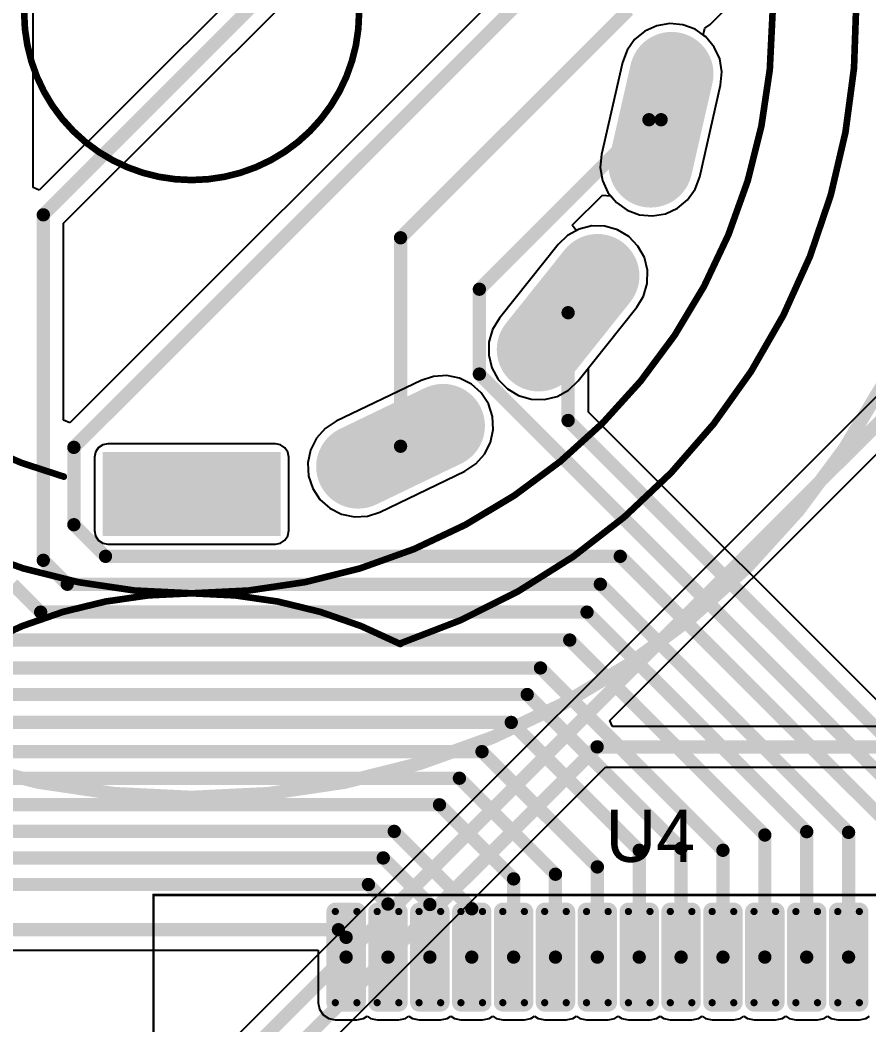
# Model space of a CAD drawing. Header units: millimetres. Extents: x 0.99 to 9.85, y 0.8 to 4.18.
# Drawn here: x 5.773 to 6.411, y 2.305 to 3.062 of the extents above; entities that cross this region are included whole.
import ezdxf

# ---------------------------------------------------------------- set-up
doc = ezdxf.new("R2010")
doc.units = ezdxf.units.MM
doc.header["$MEASUREMENT"] = 0
for name, color, linetype in [('BottomLayer', 5, 'Continuous'), ('BottomSolder', 6, 'Continuous'), ('Mechanical15', 56, 'Continuous'), ('MultiLayer', 9, 'Continuous'), ('PadHoleLayer', 156, 'Continuous'), ('TopLayer', 1, 'Continuous'), ('TopOverlay', 2, 'Continuous'), ('TopPaste', 8, 'Continuous'), ('TopSolder', 216, 'Continuous')]:
    doc.layers.add(name, color=color, linetype=linetype)

# ---------------------------------------------------------------- blocks, each defined once
blk = doc.blocks.new('QFP80P2390X1790X340_80N_91')
at = {"layer": 'Mechanical15', "const_width": 0.00197}
for points in [[(-0.3811, 0.49921), (0.3811, 0.49921)], [(-0.3811, -0.49921), (-0.3811, 0.49921)]]:
    blk.add_lwpolyline(points, dxfattribs=at)
at = {"layer": 'Mechanical15', "const_width": 0.000984}
blk.add_lwpolyline([(-0.38159, 0.49921, 1), (-0.38061, 0.49921, 1)], format="xyb", close=True, dxfattribs=at)
blk.add_lwpolyline([(-0.38159, 0.49921, 1), (-0.38061, 0.49921, 1)], format="xyb", close=True, dxfattribs=at)
at = {"layer": 'TopLayer', "const_width": 0.00271}
for points in [[(-0.24569, 0.48666, 1), (-0.24299, 0.48666, 1)], [(-0.22945, 0.48666, 1), (-0.22675, 0.48666, 1)], [(-0.2142, 0.48666, 1), (-0.21149, 0.48666, 1)], [(-0.19796, 0.48666, 1), (-0.19525, 0.48666, 1)], [(-0.1827, 0.48666, 1), (-0.17999, 0.48666, 1)], [(-0.16646, 0.48666, 1), (-0.16376, 0.48666, 1)], [(-0.15121, 0.48666, 1), (-0.1485, 0.48666, 1)], [(-0.13497, 0.48666, 1), (-0.13226, 0.48666, 1)], [(-0.11971, 0.48666, 1), (-0.117, 0.48666, 1)], [(-0.10347, 0.48666, 1), (-0.10076, 0.48666, 1)], [(-0.08821, 0.48666, 1), (-0.08551, 0.48666, 1)], [(-0.07197, 0.48666, 1), (-0.06927, 0.48666, 1)], [(-0.05672, 0.48666, 1), (-0.05401, 0.48666, 1)], [(-0.04048, 0.48666, 1), (-0.03777, 0.48666, 1)], [(-0.02522, 0.48666, 1), (-0.02251, 0.48666, 1)], [(-0.00898, 0.48666, 1), (-0.00627, 0.48666, 1)], [(0.00627, 0.48666, 1), (0.00898, 0.48666, 1)], [(0.02251, 0.48666, 1), (0.02522, 0.48666, 1)], [(0.03777, 0.48666, 1), (0.04048, 0.48666, 1)], [(0.05401, 0.48666, 1), (0.05672, 0.48666, 1)], [(0.06927, 0.48666, 1), (0.07197, 0.48666, 1)], [(0.08551, 0.48666, 1), (0.08821, 0.48666, 1)], [(0.10076, 0.48666, 1), (0.10347, 0.48666, 1)], [(0.117, 0.48666, 1), (0.11971, 0.48666, 1)], [(0.13226, 0.48666, 1), (0.13497, 0.48666, 1)], [(0.1485, 0.48666, 1), (0.15121, 0.48666, 1)], [(-0.24569, 0.41806, 1), (-0.24299, 0.41806, 1)], [(-0.22945, 0.41806, 1), (-0.22675, 0.41806, 1)], [(-0.2142, 0.41806, 1), (-0.21149, 0.41806, 1)], [(-0.19796, 0.41806, 1), (-0.19525, 0.41806, 1)], [(-0.1827, 0.41806, 1), (-0.17999, 0.41806, 1)], [(-0.16646, 0.41806, 1), (-0.16376, 0.41806, 1)], [(-0.15121, 0.41806, 1), (-0.1485, 0.41806, 1)], [(-0.13497, 0.41806, 1), (-0.13226, 0.41806, 1)], [(-0.11971, 0.41806, 1), (-0.117, 0.41806, 1)], [(-0.10347, 0.41806, 1), (-0.10076, 0.41806, 1)], [(-0.08821, 0.41806, 1), (-0.08551, 0.41806, 1)], [(-0.07197, 0.41806, 1), (-0.06927, 0.41806, 1)], [(-0.05672, 0.41806, 1), (-0.05401, 0.41806, 1)], [(-0.04048, 0.41806, 1), (-0.03777, 0.41806, 1)], [(-0.02522, 0.41806, 1), (-0.02251, 0.41806, 1)], [(-0.00898, 0.41806, 1), (-0.00627, 0.41806, 1)], [(0.00627, 0.41806, 1), (0.00898, 0.41806, 1)], [(0.02251, 0.41806, 1), (0.02522, 0.41806, 1)], [(0.03777, 0.41806, 1), (0.04048, 0.41806, 1)], [(0.05401, 0.41806, 1), (0.05672, 0.41806, 1)], [(0.06927, 0.41806, 1), (0.07197, 0.41806, 1)], [(0.08551, 0.41806, 1), (0.08821, 0.41806, 1)], [(0.10076, 0.41806, 1), (0.10347, 0.41806, 1)], [(0.117, 0.41806, 1), (0.11971, 0.41806, 1)], [(0.13226, 0.41806, 1), (0.13497, 0.41806, 1)], [(0.1485, 0.41806, 1), (0.15121, 0.41806, 1)]]:
    blk.add_lwpolyline(points, format="xyb", close=True, dxfattribs=at)
at = {"layer": 'TopLayer'}
for points in [[(-0.22539, 0.48666), (-0.24705, 0.48666), (-0.22539, 0.41806), (-0.24705, 0.41806)], [(-0.2281, 0.48937), (-0.24434, 0.48937), (-0.2281, 0.41535), (-0.24434, 0.41535)], [(-0.1939, 0.48666), (-0.21555, 0.48666), (-0.1939, 0.41806), (-0.21555, 0.41806)], [(-0.1966, 0.48937), (-0.21284, 0.48937), (-0.1966, 0.41535), (-0.21284, 0.41535)], [(-0.1624, 0.48666), (-0.18405, 0.48666), (-0.1624, 0.41806), (-0.18405, 0.41806)], [(-0.16511, 0.48937), (-0.18135, 0.48937), (-0.16511, 0.41535), (-0.18135, 0.41535)], [(-0.13091, 0.48666), (-0.15256, 0.48666), (-0.13091, 0.41806), (-0.15256, 0.41806)], [(-0.13361, 0.48937), (-0.14985, 0.48937), (-0.13361, 0.41535), (-0.14985, 0.41535)], [(-0.09941, 0.48666), (-0.12106, 0.48666), (-0.09941, 0.41806), (-0.12106, 0.41806)], [(-0.10212, 0.48937), (-0.11836, 0.48937), (-0.10212, 0.41535), (-0.11836, 0.41535)], [(-0.06791, 0.48666), (-0.08957, 0.48666), (-0.06791, 0.41806), (-0.08957, 0.41806)], [(-0.07062, 0.48937), (-0.08686, 0.48937), (-0.07062, 0.41535), (-0.08686, 0.41535)], [(-0.03642, 0.48666), (-0.05807, 0.48666), (-0.03642, 0.41806), (-0.05807, 0.41806)], [(-0.03912, 0.48937), (-0.05536, 0.48937), (-0.03912, 0.41535), (-0.05536, 0.41535)], [(-0.00492, 0.48666), (-0.02657, 0.48666), (-0.00492, 0.41806), (-0.02657, 0.41806)], [(-0.00763, 0.48937), (-0.02387, 0.48937), (-0.00763, 0.41535), (-0.02387, 0.41535)], [(0.02657, 0.48666), (0.00492, 0.48666), (0.02657, 0.41806), (0.00492, 0.41806)], [(0.02387, 0.48937), (0.00763, 0.48937), (0.02387, 0.41535), (0.00763, 0.41535)], [(0.05807, 0.48666), (0.03642, 0.48666), (0.05807, 0.41806), (0.03642, 0.41806)], [(0.05536, 0.48937), (0.03912, 0.48937), (0.05536, 0.41535), (0.03912, 0.41535)], [(0.08957, 0.48666), (0.06791, 0.48666), (0.08957, 0.41806), (0.06791, 0.41806)], [(0.08686, 0.48937), (0.07062, 0.48937), (0.08686, 0.41535), (0.07062, 0.41535)], [(0.12106, 0.48666), (0.09941, 0.48666), (0.12106, 0.41806), (0.09941, 0.41806)], [(0.11836, 0.48937), (0.10212, 0.48937), (0.11836, 0.41535), (0.10212, 0.41535)], [(0.15256, 0.48666), (0.13091, 0.48666), (0.15256, 0.41806), (0.13091, 0.41806)], [(0.14985, 0.48937), (0.13361, 0.48937), (0.14985, 0.41535), (0.13361, 0.41535)]]:
    blk.add_solid(points, dxfattribs=at)
at = {"layer": 'TopPaste', "const_width": 0.00271}
for points in [[(-0.24569, 0.48666, 1), (-0.24299, 0.48666, 1)], [(-0.22945, 0.48666, 1), (-0.22675, 0.48666, 1)], [(-0.2142, 0.48666, 1), (-0.21149, 0.48666, 1)], [(-0.19796, 0.48666, 1), (-0.19525, 0.48666, 1)], [(-0.1827, 0.48666, 1), (-0.17999, 0.48666, 1)], [(-0.16646, 0.48666, 1), (-0.16376, 0.48666, 1)], [(-0.15121, 0.48666, 1), (-0.1485, 0.48666, 1)], [(-0.13497, 0.48666, 1), (-0.13226, 0.48666, 1)], [(-0.11971, 0.48666, 1), (-0.117, 0.48666, 1)], [(-0.10347, 0.48666, 1), (-0.10076, 0.48666, 1)], [(-0.08821, 0.48666, 1), (-0.08551, 0.48666, 1)], [(-0.07197, 0.48666, 1), (-0.06927, 0.48666, 1)], [(-0.05672, 0.48666, 1), (-0.05401, 0.48666, 1)], [(-0.04048, 0.48666, 1), (-0.03777, 0.48666, 1)], [(-0.02522, 0.48666, 1), (-0.02251, 0.48666, 1)], [(-0.00898, 0.48666, 1), (-0.00627, 0.48666, 1)], [(0.00627, 0.48666, 1), (0.00898, 0.48666, 1)], [(0.02251, 0.48666, 1), (0.02522, 0.48666, 1)], [(0.03777, 0.48666, 1), (0.04048, 0.48666, 1)], [(0.05401, 0.48666, 1), (0.05672, 0.48666, 1)], [(0.06927, 0.48666, 1), (0.07197, 0.48666, 1)], [(0.08551, 0.48666, 1), (0.08821, 0.48666, 1)], [(0.10076, 0.48666, 1), (0.10347, 0.48666, 1)], [(0.117, 0.48666, 1), (0.11971, 0.48666, 1)], [(0.13226, 0.48666, 1), (0.13497, 0.48666, 1)], [(0.1485, 0.48666, 1), (0.15121, 0.48666, 1)], [(-0.24569, 0.41806, 1), (-0.24299, 0.41806, 1)], [(-0.22945, 0.41806, 1), (-0.22675, 0.41806, 1)], [(-0.2142, 0.41806, 1), (-0.21149, 0.41806, 1)], [(-0.19796, 0.41806, 1), (-0.19525, 0.41806, 1)], [(-0.1827, 0.41806, 1), (-0.17999, 0.41806, 1)], [(-0.16646, 0.41806, 1), (-0.16376, 0.41806, 1)], [(-0.15121, 0.41806, 1), (-0.1485, 0.41806, 1)], [(-0.13497, 0.41806, 1), (-0.13226, 0.41806, 1)], [(-0.11971, 0.41806, 1), (-0.117, 0.41806, 1)], [(-0.10347, 0.41806, 1), (-0.10076, 0.41806, 1)], [(-0.08821, 0.41806, 1), (-0.08551, 0.41806, 1)], [(-0.07197, 0.41806, 1), (-0.06927, 0.41806, 1)], [(-0.05672, 0.41806, 1), (-0.05401, 0.41806, 1)], [(-0.04048, 0.41806, 1), (-0.03777, 0.41806, 1)], [(-0.02522, 0.41806, 1), (-0.02251, 0.41806, 1)], [(-0.00898, 0.41806, 1), (-0.00627, 0.41806, 1)], [(0.00627, 0.41806, 1), (0.00898, 0.41806, 1)], [(0.02251, 0.41806, 1), (0.02522, 0.41806, 1)], [(0.03777, 0.41806, 1), (0.04048, 0.41806, 1)], [(0.05401, 0.41806, 1), (0.05672, 0.41806, 1)], [(0.06927, 0.41806, 1), (0.07197, 0.41806, 1)], [(0.08551, 0.41806, 1), (0.08821, 0.41806, 1)], [(0.10076, 0.41806, 1), (0.10347, 0.41806, 1)], [(0.117, 0.41806, 1), (0.11971, 0.41806, 1)], [(0.13226, 0.41806, 1), (0.13497, 0.41806, 1)], [(0.1485, 0.41806, 1), (0.15121, 0.41806, 1)]]:
    blk.add_lwpolyline(points, format="xyb", close=True, dxfattribs=at)
at = {"layer": 'TopPaste'}
for points in [[(-0.22539, 0.48666), (-0.24705, 0.48666), (-0.22539, 0.41806), (-0.24705, 0.41806)], [(-0.2281, 0.48937), (-0.24434, 0.48937), (-0.2281, 0.41535), (-0.24434, 0.41535)], [(-0.1939, 0.48666), (-0.21555, 0.48666), (-0.1939, 0.41806), (-0.21555, 0.41806)], [(-0.1966, 0.48937), (-0.21284, 0.48937), (-0.1966, 0.41535), (-0.21284, 0.41535)], [(-0.1624, 0.48666), (-0.18405, 0.48666), (-0.1624, 0.41806), (-0.18405, 0.41806)], [(-0.16511, 0.48937), (-0.18135, 0.48937), (-0.16511, 0.41535), (-0.18135, 0.41535)], [(-0.13091, 0.48666), (-0.15256, 0.48666), (-0.13091, 0.41806), (-0.15256, 0.41806)], [(-0.13361, 0.48937), (-0.14985, 0.48937), (-0.13361, 0.41535), (-0.14985, 0.41535)], [(-0.09941, 0.48666), (-0.12106, 0.48666), (-0.09941, 0.41806), (-0.12106, 0.41806)], [(-0.10212, 0.48937), (-0.11836, 0.48937), (-0.10212, 0.41535), (-0.11836, 0.41535)], [(-0.06791, 0.48666), (-0.08957, 0.48666), (-0.06791, 0.41806), (-0.08957, 0.41806)], [(-0.07062, 0.48937), (-0.08686, 0.48937), (-0.07062, 0.41535), (-0.08686, 0.41535)], [(-0.03642, 0.48666), (-0.05807, 0.48666), (-0.03642, 0.41806), (-0.05807, 0.41806)], [(-0.03912, 0.48937), (-0.05536, 0.48937), (-0.03912, 0.41535), (-0.05536, 0.41535)], [(-0.00492, 0.48666), (-0.02657, 0.48666), (-0.00492, 0.41806), (-0.02657, 0.41806)], [(-0.00763, 0.48937), (-0.02387, 0.48937), (-0.00763, 0.41535), (-0.02387, 0.41535)], [(0.02657, 0.48666), (0.00492, 0.48666), (0.02657, 0.41806), (0.00492, 0.41806)], [(0.02387, 0.48937), (0.00763, 0.48937), (0.02387, 0.41535), (0.00763, 0.41535)], [(0.05807, 0.48666), (0.03642, 0.48666), (0.05807, 0.41806), (0.03642, 0.41806)], [(0.05536, 0.48937), (0.03912, 0.48937), (0.05536, 0.41535), (0.03912, 0.41535)], [(0.08957, 0.48666), (0.06791, 0.48666), (0.08957, 0.41806), (0.06791, 0.41806)], [(0.08686, 0.48937), (0.07062, 0.48937), (0.08686, 0.41535), (0.07062, 0.41535)], [(0.12106, 0.48666), (0.09941, 0.48666), (0.12106, 0.41806), (0.09941, 0.41806)], [(0.11836, 0.48937), (0.10212, 0.48937), (0.11836, 0.41535), (0.10212, 0.41535)], [(0.15256, 0.48666), (0.13091, 0.48666), (0.15256, 0.41806), (0.13091, 0.41806)], [(0.14985, 0.48937), (0.13361, 0.48937), (0.14985, 0.41535), (0.13361, 0.41535)]]:
    blk.add_solid(points, dxfattribs=at)
at = {"layer": 'TopSolder', "const_width": 0.00671}
for points in [[(-0.24769, 0.48666, 1), (-0.24099, 0.48666, 1)], [(-0.23145, 0.48666, 1), (-0.22475, 0.48666, 1)], [(-0.2162, 0.48666, 1), (-0.20949, 0.48666, 1)], [(-0.19996, 0.48666, 1), (-0.19325, 0.48666, 1)], [(-0.1847, 0.48666, 1), (-0.17799, 0.48666, 1)], [(-0.16846, 0.48666, 1), (-0.16176, 0.48666, 1)], [(-0.15321, 0.48666, 1), (-0.1465, 0.48666, 1)], [(-0.13697, 0.48666, 1), (-0.13026, 0.48666, 1)], [(-0.12171, 0.48666, 1), (-0.115, 0.48666, 1)], [(-0.10547, 0.48666, 1), (-0.09876, 0.48666, 1)], [(-0.09021, 0.48666, 1), (-0.08351, 0.48666, 1)], [(-0.07397, 0.48666, 1), (-0.06727, 0.48666, 1)], [(-0.05872, 0.48666, 1), (-0.05201, 0.48666, 1)], [(-0.04248, 0.48666, 1), (-0.03577, 0.48666, 1)], [(-0.02722, 0.48666, 1), (-0.02051, 0.48666, 1)], [(-0.01098, 0.48666, 1), (-0.00427, 0.48666, 1)], [(0.00427, 0.48666, 1), (0.01098, 0.48666, 1)], [(0.02051, 0.48666, 1), (0.02722, 0.48666, 1)], [(0.03577, 0.48666, 1), (0.04248, 0.48666, 1)], [(0.05201, 0.48666, 1), (0.05872, 0.48666, 1)], [(0.06727, 0.48666, 1), (0.07397, 0.48666, 1)], [(0.08351, 0.48666, 1), (0.09021, 0.48666, 1)], [(0.09876, 0.48666, 1), (0.10547, 0.48666, 1)], [(0.115, 0.48666, 1), (0.12171, 0.48666, 1)], [(0.13026, 0.48666, 1), (0.13697, 0.48666, 1)], [(0.1465, 0.48666, 1), (0.15321, 0.48666, 1)], [(-0.24769, 0.41806, 1), (-0.24099, 0.41806, 1)], [(-0.23145, 0.41806, 1), (-0.22475, 0.41806, 1)], [(-0.2162, 0.41806, 1), (-0.20949, 0.41806, 1)], [(-0.19996, 0.41806, 1), (-0.19325, 0.41806, 1)], [(-0.1847, 0.41806, 1), (-0.17799, 0.41806, 1)], [(-0.16846, 0.41806, 1), (-0.16176, 0.41806, 1)], [(-0.15321, 0.41806, 1), (-0.1465, 0.41806, 1)], [(-0.13697, 0.41806, 1), (-0.13026, 0.41806, 1)], [(-0.12171, 0.41806, 1), (-0.115, 0.41806, 1)], [(-0.10547, 0.41806, 1), (-0.09876, 0.41806, 1)], [(-0.09021, 0.41806, 1), (-0.08351, 0.41806, 1)], [(-0.07397, 0.41806, 1), (-0.06727, 0.41806, 1)], [(-0.05872, 0.41806, 1), (-0.05201, 0.41806, 1)], [(-0.04248, 0.41806, 1), (-0.03577, 0.41806, 1)], [(-0.02722, 0.41806, 1), (-0.02051, 0.41806, 1)], [(-0.01098, 0.41806, 1), (-0.00427, 0.41806, 1)], [(0.00427, 0.41806, 1), (0.01098, 0.41806, 1)], [(0.02051, 0.41806, 1), (0.02722, 0.41806, 1)], [(0.03577, 0.41806, 1), (0.04248, 0.41806, 1)], [(0.05201, 0.41806, 1), (0.05872, 0.41806, 1)], [(0.06727, 0.41806, 1), (0.07397, 0.41806, 1)], [(0.08351, 0.41806, 1), (0.09021, 0.41806, 1)], [(0.09876, 0.41806, 1), (0.10547, 0.41806, 1)], [(0.115, 0.41806, 1), (0.12171, 0.41806, 1)], [(0.13026, 0.41806, 1), (0.13697, 0.41806, 1)], [(0.1465, 0.41806, 1), (0.15321, 0.41806, 1)]]:
    blk.add_lwpolyline(points, format="xyb", close=True, dxfattribs=at)
at = {"layer": 'TopSolder'}
for points in [[(-0.2281, 0.49337), (-0.24434, 0.49337), (-0.2281, 0.41135), (-0.24434, 0.41135)], [(-0.1966, 0.49337), (-0.21284, 0.49337), (-0.1966, 0.41135), (-0.21284, 0.41135)], [(-0.16511, 0.49337), (-0.18135, 0.49337), (-0.16511, 0.41135), (-0.18135, 0.41135)], [(-0.13361, 0.49337), (-0.14985, 0.49337), (-0.13361, 0.41135), (-0.14985, 0.41135)], [(-0.10212, 0.49337), (-0.11836, 0.49337), (-0.10212, 0.41135), (-0.11836, 0.41135)], [(-0.07062, 0.49337), (-0.08686, 0.49337), (-0.07062, 0.41135), (-0.08686, 0.41135)], [(-0.03912, 0.49337), (-0.05536, 0.49337), (-0.03912, 0.41135), (-0.05536, 0.41135)], [(-0.00763, 0.49337), (-0.02387, 0.49337), (-0.00763, 0.41135), (-0.02387, 0.41135)], [(0.02387, 0.49337), (0.00763, 0.49337), (0.02387, 0.41135), (0.00763, 0.41135)], [(0.05536, 0.49337), (0.03912, 0.49337), (0.05536, 0.41135), (0.03912, 0.41135)], [(0.08686, 0.49337), (0.07062, 0.49337), (0.08686, 0.41135), (0.07062, 0.41135)], [(0.11836, 0.49337), (0.10212, 0.49337), (0.11836, 0.41135), (0.10212, 0.41135)], [(0.14985, 0.49337), (0.13361, 0.49337), (0.14985, 0.41135), (0.13361, 0.41135)], [(-0.22139, 0.48666), (-0.25105, 0.48666), (-0.22139, 0.41806), (-0.25105, 0.41806)], [(-0.1899, 0.48666), (-0.21955, 0.48666), (-0.1899, 0.41806), (-0.21955, 0.41806)], [(-0.1584, 0.48666), (-0.18805, 0.48666), (-0.1584, 0.41806), (-0.18805, 0.41806)], [(-0.12691, 0.48666), (-0.15656, 0.48666), (-0.12691, 0.41806), (-0.15656, 0.41806)], [(-0.09541, 0.48666), (-0.12506, 0.48666), (-0.09541, 0.41806), (-0.12506, 0.41806)], [(-0.06391, 0.48666), (-0.09357, 0.48666), (-0.06391, 0.41806), (-0.09357, 0.41806)], [(-0.03242, 0.48666), (-0.06207, 0.48666), (-0.03242, 0.41806), (-0.06207, 0.41806)], [(-0.00092, 0.48666), (-0.03057, 0.48666), (-0.00092, 0.41806), (-0.03057, 0.41806)], [(0.03057, 0.48666), (0.00092, 0.48666), (0.03057, 0.41806), (0.00092, 0.41806)], [(0.06207, 0.48666), (0.03242, 0.48666), (0.06207, 0.41806), (0.03242, 0.41806)], [(0.09357, 0.48666), (0.06391, 0.48666), (0.09357, 0.41806), (0.06391, 0.41806)], [(0.12506, 0.48666), (0.09541, 0.48666), (0.12506, 0.41806), (0.09541, 0.41806)], [(0.15656, 0.48666), (0.12691, 0.48666), (0.15656, 0.41806), (0.12691, 0.41806)]]:
    blk.add_solid(points, dxfattribs=at)
blk = doc.blocks.new('QS30_1_99')
at = {"layer": 'BottomLayer', "const_width": 0.05512}
for points in [[(0.36101, -0.04605), (0.34524, -0.11514)], [(0.30528, -0.19813), (0.26109, -0.25353)], [(0.18908, -0.31096), (0.12523, -0.34171)]]:
    blk.add_lwpolyline(points, dxfattribs=at)
at = {"layer": 'BottomLayer', "const_width": 0.02756}
for points in [[(0.34723, -0.04605, 1), (0.37479, -0.04605, 1)], [(0.33146, -0.11514, 1), (0.35902, -0.11514, 1)], [(0.2915, -0.19813, 1), (0.31905, -0.19813, 1)], [(0.24731, -0.25353, 1), (0.27487, -0.25353, 1)], [(0.1753, -0.31096, 1), (0.20286, -0.31096, 1)], [(0.11145, -0.34171, 1), (0.13901, -0.34171, 1)]]:
    blk.add_lwpolyline(points, format="xyb", close=True, dxfattribs=at)
at = {"layer": 'BottomLayer'}
blk.add_solid([(-0.06299, -0.38976), (0.06299, -0.38976), (-0.06299, -0.33465), (0.06299, -0.33465)], dxfattribs=at)
at = {"layer": 'BottomSolder', "const_width": 0.06312}
for points in [[(0.36101, -0.04605), (0.34524, -0.11514)], [(0.30528, -0.19813), (0.26109, -0.25353)], [(0.18908, -0.31096), (0.12523, -0.34171)]]:
    blk.add_lwpolyline(points, dxfattribs=at)
at = {"layer": 'BottomSolder', "const_width": 0.03156}
for points in [[(0.34523, -0.04605, 1), (0.37679, -0.04605, 1)], [(0.32946, -0.11514, 1), (0.36102, -0.11514, 1)], [(0.2895, -0.19813, 1), (0.32105, -0.19813, 1)], [(0.24531, -0.25353, 1), (0.27687, -0.25353, 1)], [(0.1733, -0.31096, 1), (0.20486, -0.31096, 1)], [(0.10945, -0.34171, 1), (0.14101, -0.34171, 1)]]:
    blk.add_lwpolyline(points, format="xyb", close=True, dxfattribs=at)
at = {"layer": 'BottomSolder'}
blk.add_solid([(-0.06699, -0.39376), (0.06699, -0.39376), (-0.06699, -0.33065), (0.06699, -0.33065)], dxfattribs=at)
at = {"layer": 'MultiLayer', "const_width": 0.05512}
for points in [[(0.36101, -0.04605), (0.34524, -0.11514)], [(0.30528, -0.19813), (0.26109, -0.25353)], [(0.18908, -0.31096), (0.12523, -0.34171)]]:
    blk.add_lwpolyline(points, dxfattribs=at)
at = {"layer": 'MultiLayer', "const_width": 0.02756}
for points in [[(0.34723, -0.04605, 1), (0.37479, -0.04605, 1)], [(0.33146, -0.11514, 1), (0.35902, -0.11514, 1)], [(0.2915, -0.19813, 1), (0.31905, -0.19813, 1)], [(0.24731, -0.25353, 1), (0.27487, -0.25353, 1)], [(0.1753, -0.31096, 1), (0.20286, -0.31096, 1)], [(0.11145, -0.34171, 1), (0.13901, -0.34171, 1)]]:
    blk.add_lwpolyline(points, format="xyb", close=True, dxfattribs=at)
at = {"layer": 'MultiLayer'}
blk.add_solid([(-0.06299, -0.38976), (0.06299, -0.38976), (-0.06299, -0.33465), (0.06299, -0.33465)], dxfattribs=at)
at = {"layer": 'PadHoleLayer', "const_width": 0.00787}
for points in [[(0.33329, -0.11443), (0.34993, -0.04151, -1), (0.37296, -0.04676), (0.35632, -0.11969, -1)], [(0.25063, -0.24771), (0.29727, -0.18922, -1), (0.31574, -0.20395), (0.2691, -0.26244, -1)], [(0.11833, -0.33192), (0.18573, -0.29947, -1), (0.19598, -0.32075), (0.12858, -0.3532, -1)], [(-0.0374, -0.35039), (0.0374, -0.35039, -1), (0.0374, -0.37402), (-0.0374, -0.37402, -1)]]:
    blk.add_lwpolyline(points, format="xyb", close=True, dxfattribs=at)
at = {"layer": 'TopLayer', "const_width": 0.05512}
for points in [[(0.36101, -0.04605), (0.34524, -0.11514)], [(0.30528, -0.19813), (0.26109, -0.25353)], [(0.18908, -0.31096), (0.12523, -0.34171)]]:
    blk.add_lwpolyline(points, dxfattribs=at)
at = {"layer": 'TopLayer', "const_width": 0.02756}
for points in [[(0.34723, -0.04605, 1), (0.37479, -0.04605, 1)], [(0.33146, -0.11514, 1), (0.35902, -0.11514, 1)], [(0.2915, -0.19813, 1), (0.31905, -0.19813, 1)], [(0.24731, -0.25353, 1), (0.27487, -0.25353, 1)], [(0.1753, -0.31096, 1), (0.20286, -0.31096, 1)], [(0.11145, -0.34171, 1), (0.13901, -0.34171, 1)]]:
    blk.add_lwpolyline(points, format="xyb", close=True, dxfattribs=at)
at = {"layer": 'TopLayer'}
blk.add_solid([(-0.06299, -0.38976), (0.06299, -0.38976), (-0.06299, -0.33465), (0.06299, -0.33465)], dxfattribs=at)
at = {"layer": 'TopOverlay'}
for points, const_width in [([(0.59055, 0, 1), (-0.59055, 0, 1)], 0.01), ([(0.43701, 0, 1), (-0.43701, 0, 1)], 0.005), ([(0.12598, 0, 1), (-0.12598, 0, 1)], 0.005), ([(-0.09738, -0.34921, 1), (-0.09488, -0.34921, 1)], 0.0025), ([(0.15569, -0.47473, 1), (0.15819, -0.47473, 1)], 0.0025), ([(0.15576, -0.47519, 1), (0.15826, -0.47519, 1)], 0.0025)]:
    blk.add_lwpolyline(points, format="xyb", close=True, dxfattribs=dict(at, const_width=const_width))
at = {"layer": 'TopOverlay', "const_width": 0.005}
for points in [[(-0.15692, -0.47474, -6.211314), (0.15694, -0.47473)], [(-0.09613, -0.34921, -0.092015), (-0.21504, -0.29146)], [(-0.15701, -0.47519, -0.243188), (0.15701, -0.47519)]]:
    blk.add_lwpolyline(points, format="xyb", dxfattribs=at)
at = {"layer": 'TopSolder', "const_width": 0.06312}
for points in [[(0.36101, -0.04605), (0.34524, -0.11514)], [(0.30528, -0.19813), (0.26109, -0.25353)], [(0.18908, -0.31096), (0.12523, -0.34171)]]:
    blk.add_lwpolyline(points, dxfattribs=at)
at = {"layer": 'TopSolder', "const_width": 0.03156}
for points in [[(0.34523, -0.04605, 1), (0.37679, -0.04605, 1)], [(0.32946, -0.11514, 1), (0.36102, -0.11514, 1)], [(0.2895, -0.19813, 1), (0.32105, -0.19813, 1)], [(0.24531, -0.25353, 1), (0.27687, -0.25353, 1)], [(0.1733, -0.31096, 1), (0.20486, -0.31096, 1)], [(0.10945, -0.34171, 1), (0.14101, -0.34171, 1)]]:
    blk.add_lwpolyline(points, format="xyb", close=True, dxfattribs=at)
at = {"layer": 'TopSolder'}
blk.add_solid([(-0.06699, -0.39376), (0.06699, -0.39376), (-0.06699, -0.33065), (0.06699, -0.33065)], dxfattribs=at)

msp = doc.modelspace()

# ---------------------------------------------------------------- linework, layer by layer
at = {"layer": 'BottomLayer'}
for p, q in [((6.25142, 3.05732), (6.24243, 3.0532)), ((6.26117, 3.05898), (6.25142, 3.05732)), ((6.27101, 3.05805), (6.26117, 3.05898)), ((6.28028, 3.05461), (6.27101, 3.05805)), ((6.24243, 3.0532), (6.23481, 3.04689)), ((6.28835, 3.04889), (6.28028, 3.05461)), ((6.29466, 3.04128), (6.28835, 3.04889)), ((6.23481, 3.04689), (6.22909, 3.03882)), ((6.29878, 3.03229), (6.29466, 3.04128)), ((6.22909, 3.03882), (6.22565, 3.02955)), ((6.22565, 3.02955), (6.20988, 2.96046)), ((6.30044, 3.02254), (6.29878, 3.03229)), ((6.29952, 3.01269), (6.30044, 3.02254)), ((6.28375, 2.9436), (6.29952, 3.01269)), ((6.60766, 2.96929), (5.74267, 2.10429)), ((6.20988, 2.96046), (6.20896, 2.95061)), ((6.20896, 2.95061), (6.21061, 2.94086)), ((6.28031, 2.93433), (6.28375, 2.9436)), ((6.21061, 2.94086), (6.21474, 2.93188)), ((6.27458, 2.92626), (6.28031, 2.93433)), ((6.21474, 2.93188), (6.22105, 2.92426)), ((6.22105, 2.92426), (6.22911, 2.91854)), ((6.25798, 2.91583), (6.26697, 2.91995)), ((6.26697, 2.91995), (6.27458, 2.92626)), ((6.22911, 2.91854), (6.23838, 2.9151)), ((6.23838, 2.9151), (6.24823, 2.91417)), ((6.24823, 2.91417), (6.25798, 2.91583)), ((6.19301, 2.90431), (6.18435, 2.89953)), ((6.20261, 2.90669), (6.19301, 2.90431)), ((6.2125, 2.90651), (6.20261, 2.90669)), ((6.222, 2.90377), (6.2125, 2.90651)), ((6.18435, 2.89953), (6.17723, 2.89266)), ((6.23047, 2.89866), (6.222, 2.90377)), ((6.23733, 2.89154), (6.23047, 2.89866)), ((6.17723, 2.89266), (6.13305, 2.83726)), ((6.24211, 2.88289), (6.23733, 2.89154)), ((6.24449, 2.87329), (6.24211, 2.88289)), ((6.24431, 2.8634), (6.24449, 2.87329)), ((6.24157, 2.8539), (6.24431, 2.8634)), ((6.21614, 2.53451), (6.53738, 2.85575)), ((6.23647, 2.84543), (6.24157, 2.8539)), ((6.19228, 2.79002), (6.23647, 2.84543)), ((6.13305, 2.83726), (6.12794, 2.82879)), ((6.12794, 2.82879), (6.12521, 2.81929)), ((6.12521, 2.81929), (6.12502, 2.8094)), ((6.12502, 2.8094), (6.1274, 2.7998)), ((6.1274, 2.7998), (6.13219, 2.79114)), ((6.08361, 2.79343), (6.07422, 2.79034)), ((6.09349, 2.79399), (6.08361, 2.79343)), ((6.10317, 2.79197), (6.09349, 2.79399)), ((6.11199, 2.78751), (6.10317, 2.79197)), ((6.13219, 2.79114), (6.13905, 2.78402)), ((6.07422, 2.79034), (6.01037, 2.7596)), ((6.11937, 2.78092), (6.11199, 2.78751)), ((6.13905, 2.78402), (6.14752, 2.77892)), ((6.17651, 2.77838), (6.18516, 2.78316)), ((6.18516, 2.78316), (6.19228, 2.79002)), ((6.12479, 2.77265), (6.11937, 2.78092)), ((6.14752, 2.77892), (6.15702, 2.77618)), ((6.15702, 2.77618), (6.16691, 2.77599)), ((6.16691, 2.77599), (6.17651, 2.77838)), ((6.12788, 2.76325), (6.12479, 2.77265)), ((6.12843, 2.75338), (6.12788, 2.76325)), ((6.00209, 2.75418), (5.99551, 2.7468)), ((6.01037, 2.7596), (6.00209, 2.75418)), ((6.12641, 2.7437), (6.12843, 2.75338)), ((5.99551, 2.7468), (5.99105, 2.73798)), ((5.83137, 2.73974), (5.82916, 2.73643)), ((5.83468, 2.74195), (5.83137, 2.73974)), ((5.83858, 2.74272), (5.83468, 2.74195)), ((5.96457, 2.74272), (5.83858, 2.74272)), ((5.96847, 2.74195), (5.96457, 2.74272)), ((5.97178, 2.73974), (5.96847, 2.74195)), ((5.97399, 2.73643), (5.97178, 2.73974)), ((5.99105, 2.73798), (5.98903, 2.7283)), ((6.12195, 2.73487), (6.12641, 2.7437)), ((5.82916, 2.73643), (5.82839, 2.73253)), ((5.82839, 2.73253), (5.82839, 2.67741)), ((5.97476, 2.73253), (5.97399, 2.73643)), ((5.97476, 2.67741), (5.97476, 2.73253)), ((6.11536, 2.7275), (6.12195, 2.73487)), ((5.98903, 2.7283), (5.98958, 2.71842)), ((6.10709, 2.72208), (6.11536, 2.7275)), ((5.98958, 2.71842), (5.99267, 2.70903)), ((6.04324, 2.69133), (6.10709, 2.72208)), ((5.99267, 2.70903), (5.99809, 2.70075)), ((5.99809, 2.70075), (6.00546, 2.69416)), ((6.00546, 2.69416), (6.01429, 2.68971)), ((6.01429, 2.68971), (6.02397, 2.68769)), ((6.02397, 2.68769), (6.03385, 2.68824)), ((6.03385, 2.68824), (6.04324, 2.69133)), ((5.82839, 2.67741), (5.82916, 2.67351)), ((5.97399, 2.67351), (5.97476, 2.67741)), ((5.82916, 2.67351), (5.83137, 2.6702)), ((5.83137, 2.6702), (5.83468, 2.66799)), ((5.96847, 2.66799), (5.97178, 2.6702)), ((5.97178, 2.6702), (5.97399, 2.67351)), ((5.83468, 2.66799), (5.83858, 2.66721)), ((5.83858, 2.66721), (5.96457, 2.66721)), ((5.96457, 2.66721), (5.96847, 2.66799)), ((6.21805, 2.52989), (6.21614, 2.53451)), ((6.51369, 2.52989), (6.21805, 2.52989)), ((5.74097, 2.02734), (6.21293, 2.4993)), ((6.21293, 2.4993), (6.51369, 2.4993))]:
    msp.add_line(p, q, dxfattribs=at)
at = {"layer": 'BottomLayer', "const_width": 0.01}
for points in [[(5.749, 2.089), (6.6766, 3.0166)], [(5.73016, 2.03816), (6.2066, 2.5146)], [(6.2066, 2.5146), (6.5344, 2.5146)]]:
    msp.add_lwpolyline(points, dxfattribs=at)
at = {"layer": 'BottomLayer', "const_width": 0.005}
msp.add_lwpolyline([(6.2041, 2.5146, 1), (6.2091, 2.5146, 1)], format="xyb", close=True, dxfattribs=at)
msp.add_lwpolyline([(6.2041, 2.5146, 1), (6.2091, 2.5146, 1)], format="xyb", close=True, dxfattribs=at)
at = {"layer": 'TopLayer'}
for p, q in [((6.14077, 3.2874), (5.78691, 2.93354)), ((5.80529, 2.90867), (6.15731, 3.26068)), ((6.20996, 3.15859), (5.80991, 2.75854)), ((5.78229, 2.93546), (5.78229, 3.09544)), ((6.29166, 3.05833), (6.31649, 3.08316)), ((6.28643, 3.05025), (6.28755, 3.05559)), ((6.28755, 3.05559), (6.29166, 3.05833)), ((6.28835, 3.04889), (6.28643, 3.05025)), ((6.29466, 3.04128), (6.28835, 3.04889)), ((6.29878, 3.03229), (6.29466, 3.04128)), ((6.30044, 3.02254), (6.29878, 3.03229)), ((6.29952, 3.01269), (6.30044, 3.02254)), ((6.28375, 2.9436), (6.29952, 3.01269)), ((6.28031, 2.93433), (6.28375, 2.9436)), ((5.78691, 2.93354), (5.78229, 2.93546)), ((6.27458, 2.92626), (6.28031, 2.93433)), ((6.18778, 2.90713), (6.21052, 2.92987)), ((6.21052, 2.92987), (6.21694, 2.92922)), ((6.21694, 2.92922), (6.22105, 2.92426)), ((6.22105, 2.92426), (6.22911, 2.91854)), ((6.25798, 2.91583), (6.26697, 2.91995)), ((6.26697, 2.91995), (6.27458, 2.92626)), ((6.22911, 2.91854), (6.23838, 2.9151)), ((6.23838, 2.9151), (6.24823, 2.91417)), ((6.24823, 2.91417), (6.25798, 2.91583)), ((5.80529, 2.76046), (5.80529, 2.90867)), ((6.19081, 2.9031), (6.18778, 2.90713)), ((6.19301, 2.90431), (6.19081, 2.9031)), ((6.20261, 2.90669), (6.19301, 2.90431)), ((6.2125, 2.90651), (6.20261, 2.90669)), ((6.222, 2.90377), (6.2125, 2.90651)), ((6.23047, 2.89866), (6.222, 2.90377)), ((6.23733, 2.89154), (6.23047, 2.89866)), ((6.24211, 2.88289), (6.23733, 2.89154)), ((6.24449, 2.87329), (6.24211, 2.88289)), ((6.24431, 2.8634), (6.24449, 2.87329)), ((6.24157, 2.8539), (6.24431, 2.8634)), ((6.23647, 2.84543), (6.24157, 2.8539)), ((6.20005, 2.79976), (6.23647, 2.84543)), ((6.20005, 2.76658), (6.20005, 2.79976)), ((5.80991, 2.75854), (5.80529, 2.76046)), ((6.50103, 2.46559), (6.20005, 2.76658)), ((5.65346, 2.36171), (5.9967, 2.36171)), ((5.9967, 2.36171), (5.9967, 2.32206)), ((5.9967, 2.32206), (5.99769, 2.3171)), ((5.99769, 2.3171), (6.0005, 2.3129)), ((6.0005, 2.3129), (6.0047, 2.31009)), ((6.0047, 2.31009), (6.00966, 2.30911)), ((6.00966, 2.30911), (6.0259, 2.30911)), ((6.0259, 2.30911), (6.03086, 2.31009)), ((6.03086, 2.31009), (6.03353, 2.31188)), ((6.03353, 2.31188), (6.0362, 2.31009)), ((6.0362, 2.31009), (6.04116, 2.30911)), ((6.04116, 2.30911), (6.0574, 2.30911)), ((6.0574, 2.30911), (6.06235, 2.31009)), ((6.06235, 2.31009), (6.06502, 2.31188)), ((6.06502, 2.31188), (6.06769, 2.31009)), ((6.06769, 2.31009), (6.07265, 2.30911)), ((6.07265, 2.30911), (6.08889, 2.30911)), ((6.08889, 2.30911), (6.09385, 2.31009)), ((6.09385, 2.31009), (6.09652, 2.31188)), ((6.09652, 2.31188), (6.09919, 2.31009)), ((6.09919, 2.31009), (6.10415, 2.30911)), ((6.10415, 2.30911), (6.12039, 2.30911)), ((6.12039, 2.30911), (6.12535, 2.31009)), ((6.12535, 2.31009), (6.12802, 2.31188)), ((6.12802, 2.31188), (6.13069, 2.31009)), ((6.13069, 2.31009), (6.13564, 2.30911)), ((6.13564, 2.30911), (6.15188, 2.30911)), ((6.15188, 2.30911), (6.15684, 2.31009)), ((6.15684, 2.31009), (6.15951, 2.31188)), ((6.15951, 2.31188), (6.16218, 2.31009)), ((6.16218, 2.31009), (6.16714, 2.30911)), ((6.16714, 2.30911), (6.18338, 2.30911)), ((6.18338, 2.30911), (6.18834, 2.31009)), ((6.18834, 2.31009), (6.19101, 2.31188)), ((6.19101, 2.31188), (6.19368, 2.31009)), ((6.19368, 2.31009), (6.19864, 2.30911)), ((6.19864, 2.30911), (6.21488, 2.30911)), ((6.21488, 2.30911), (6.21983, 2.31009)), ((6.21983, 2.31009), (6.2225, 2.31188)), ((6.2225, 2.31188), (6.22517, 2.31009)), ((6.22517, 2.31009), (6.23013, 2.30911)), ((6.23013, 2.30911), (6.24637, 2.30911)), ((6.24637, 2.30911), (6.25133, 2.31009)), ((6.25133, 2.31009), (6.254, 2.31188)), ((6.254, 2.31188), (6.25667, 2.31009)), ((6.25667, 2.31009), (6.26163, 2.30911)), ((6.26163, 2.30911), (6.27787, 2.30911)), ((6.27787, 2.30911), (6.28283, 2.31009)), ((6.28283, 2.31009), (6.2855, 2.31188)), ((6.2855, 2.31188), (6.28817, 2.31009)), ((6.28817, 2.31009), (6.29312, 2.30911)), ((6.29312, 2.30911), (6.30936, 2.30911)), ((6.30936, 2.30911), (6.31432, 2.31009)), ((6.31432, 2.31009), (6.31699, 2.31188)), ((6.31699, 2.31188), (6.31966, 2.31009)), ((6.31966, 2.31009), (6.32462, 2.30911)), ((6.32462, 2.30911), (6.34086, 2.30911)), ((6.34086, 2.30911), (6.34582, 2.31009)), ((6.34582, 2.31009), (6.34849, 2.31188)), ((6.34849, 2.31188), (6.35116, 2.31009)), ((6.35116, 2.31009), (6.35612, 2.30911)), ((6.35612, 2.30911), (6.37236, 2.30911)), ((6.37236, 2.30911), (6.37731, 2.31009)), ((6.37731, 2.31009), (6.37998, 2.31188)), ((6.37998, 2.31188), (6.38265, 2.31009)), ((6.38265, 2.31009), (6.38761, 2.30911)), ((6.38761, 2.30911), (6.40385, 2.30911)), ((6.40385, 2.30911), (6.40881, 2.31009)), ((6.40881, 2.31009), (6.41148, 2.31188))]:
    msp.add_line(p, q, dxfattribs=at)
at = {"layer": 'TopLayer', "const_width": 0.01}
for points in [[(5.79, 2.915), (6.168, 3.293)], [(5.813, 2.74), (6.22077, 3.14777)], [(6.05873, 2.89773), (6.23015, 3.06915)], [(6.11802, 2.85901), (6.24559, 2.98658)], [(6.24559, 2.98658), (6.2547, 2.98658)], [(5.79, 2.655), (5.79, 2.915)], [(6.05873, 2.74084), (6.05873, 2.89773)], [(6.11802, 2.79515), (6.11802, 2.85901)], [(6.18476, 2.76024), (6.18476, 2.84134)], [(6.11802, 2.79515), (6.45872, 2.45445)], [(6.18476, 2.76024), (6.49022, 2.45478)], [(5.813, 2.68178), (5.813, 2.74)], [(5.813, 2.68178), (5.83678, 2.658)], [(5.83678, 2.658), (6.224, 2.658)], [(6.224, 2.658), (6.42723, 2.45477)], [(5.79, 2.655), (5.808, 2.637)], [(5.767, 2.637), (5.788, 2.616)], [(5.808, 2.637), (6.209, 2.637)], [(6.209, 2.637), (6.39573, 2.45027)], [(5.788, 2.616), (6.199, 2.616)], [(6.199, 2.616), (6.36424, 2.45076)], [(5.765, 2.595), (6.186, 2.595)], [(6.186, 2.595), (6.33274, 2.44826)], [(5.748, 2.574), (6.164, 2.574)], [(6.164, 2.574), (6.30124, 2.43676)], [(5.724, 2.554), (6.154, 2.554)], [(6.154, 2.554), (6.26975, 2.43825)], [(5.709, 2.533), (6.142, 2.533)], [(6.142, 2.533), (6.23825, 2.43675)], [(5.698, 2.511), (6.12, 2.511)], [(6.12, 2.511), (6.20676, 2.42424)], [(5.68528, 2.491), (6.103, 2.491)], [(6.103, 2.491), (6.17526, 2.41874)], [(5.677, 2.471), (6.088, 2.471)], [(6.088, 2.471), (6.14376, 2.41524)], [(5.664, 2.451), (6.054, 2.451)], [(6.054, 2.451), (6.11227, 2.39273)], [(6.33274, 2.35636), (6.33274, 2.44826)], [(6.36424, 2.35636), (6.36424, 2.45076)], [(6.39573, 2.35636), (6.39573, 2.45027)], [(6.26975, 2.35636), (6.26975, 2.43825)], [(5.648, 2.431), (6.04572, 2.431)], [(6.04572, 2.431), (6.08077, 2.39594)], [(6.23825, 2.35636), (6.23825, 2.43675)], [(6.30124, 2.35636), (6.30124, 2.43676)], [(6.20676, 2.35636), (6.20676, 2.42424)], [(6.14376, 2.35636), (6.14376, 2.41524)], [(6.17526, 2.35636), (6.17526, 2.41874)], [(5.63628, 2.411), (6.03455, 2.411)], [(6.03455, 2.411), (6.04928, 2.39628)], [(6.04928, 2.35636), (6.04928, 2.39628)], [(6.08077, 2.35636), (6.08077, 2.39594)], [(6.11227, 2.35636), (6.11227, 2.39273)], [(5.642, 2.377), (6.012, 2.377)], [(6.012, 2.377), (6.01778, 2.37122)], [(6.01778, 2.35636), (6.01778, 2.37122)]]:
    msp.add_lwpolyline(points, dxfattribs=at)
at = {"layer": 'TopLayer', "const_width": 0.005}
for points in [[(6.24309, 2.98658, 1), (6.24809, 2.98658, 1)], [(6.24309, 2.98658, 1), (6.24809, 2.98658, 1)], [(6.2522, 2.98658, 1), (6.2572, 2.98658, 1)], [(5.7875, 2.915, 1), (5.7925, 2.915, 1)], [(5.7875, 2.915, 1), (5.7925, 2.915, 1)], [(6.05623, 2.89773, 1), (6.06123, 2.89773, 1)], [(6.05623, 2.89773, 1), (6.06123, 2.89773, 1)], [(6.11552, 2.85901, 1), (6.12052, 2.85901, 1)], [(6.11552, 2.85901, 1), (6.12052, 2.85901, 1)], [(6.18226, 2.84134, 1), (6.18726, 2.84134, 1)], [(6.11552, 2.79515, 1), (6.12052, 2.79515, 1)], [(6.11552, 2.79515, 1), (6.12052, 2.79515, 1)], [(6.18226, 2.76024, 1), (6.18726, 2.76024, 1)], [(6.18226, 2.76024, 1), (6.18726, 2.76024, 1)], [(6.05623, 2.74084, 1), (6.06123, 2.74084, 1)], [(5.8105, 2.74, 1), (5.8155, 2.74, 1)], [(5.8105, 2.74, 1), (5.8155, 2.74, 1)], [(5.8105, 2.68178, 1), (5.8155, 2.68178, 1)], [(5.8105, 2.68178, 1), (5.8155, 2.68178, 1)], [(5.83428, 2.658, 1), (5.83928, 2.658, 1)], [(5.83428, 2.658, 1), (5.83928, 2.658, 1)], [(6.2215, 2.658, 1), (6.2265, 2.658, 1)], [(6.2215, 2.658, 1), (6.2265, 2.658, 1)], [(5.7875, 2.655, 1), (5.7925, 2.655, 1)], [(5.7875, 2.655, 1), (5.7925, 2.655, 1)], [(5.8055, 2.637, 1), (5.8105, 2.637, 1)], [(5.8055, 2.637, 1), (5.8105, 2.637, 1)], [(6.2065, 2.637, 1), (6.2115, 2.637, 1)], [(6.2065, 2.637, 1), (6.2115, 2.637, 1)], [(5.7855, 2.616, 1), (5.7905, 2.616, 1)], [(5.7855, 2.616, 1), (5.7905, 2.616, 1)], [(6.1965, 2.616, 1), (6.2015, 2.616, 1)], [(6.1965, 2.616, 1), (6.2015, 2.616, 1)], [(6.1835, 2.595, 1), (6.1885, 2.595, 1)], [(6.1835, 2.595, 1), (6.1885, 2.595, 1)], [(6.1615, 2.574, 1), (6.1665, 2.574, 1)], [(6.1615, 2.574, 1), (6.1665, 2.574, 1)], [(6.1515, 2.554, 1), (6.1565, 2.554, 1)], [(6.1515, 2.554, 1), (6.1565, 2.554, 1)], [(6.1395, 2.533, 1), (6.1445, 2.533, 1)], [(6.1395, 2.533, 1), (6.1445, 2.533, 1)], [(6.1175, 2.511, 1), (6.1225, 2.511, 1)], [(6.1175, 2.511, 1), (6.1225, 2.511, 1)], [(6.1005, 2.491, 1), (6.1055, 2.491, 1)], [(6.1005, 2.491, 1), (6.1055, 2.491, 1)], [(6.0855, 2.471, 1), (6.0905, 2.471, 1)], [(6.0855, 2.471, 1), (6.0905, 2.471, 1)], [(6.0515, 2.451, 1), (6.0565, 2.451, 1)], [(6.0515, 2.451, 1), (6.0565, 2.451, 1)], [(6.33024, 2.44826, 1), (6.33524, 2.44826, 1)], [(6.33024, 2.44826, 1), (6.33524, 2.44826, 1)], [(6.36174, 2.45076, 1), (6.36674, 2.45076, 1)], [(6.36174, 2.45076, 1), (6.36674, 2.45076, 1)], [(6.39323, 2.45027, 1), (6.39823, 2.45027, 1)], [(6.39323, 2.45027, 1), (6.39823, 2.45027, 1)], [(6.26725, 2.43825, 1), (6.27225, 2.43825, 1)], [(6.26725, 2.43825, 1), (6.27225, 2.43825, 1)], [(6.04322, 2.431, 1), (6.04822, 2.431, 1)], [(6.04322, 2.431, 1), (6.04822, 2.431, 1)], [(6.23575, 2.43675, 1), (6.24075, 2.43675, 1)], [(6.23575, 2.43675, 1), (6.24075, 2.43675, 1)], [(6.29874, 2.43676, 1), (6.30374, 2.43676, 1)], [(6.29874, 2.43676, 1), (6.30374, 2.43676, 1)], [(6.20426, 2.42424, 1), (6.20926, 2.42424, 1)], [(6.20426, 2.42424, 1), (6.20926, 2.42424, 1)], [(6.14126, 2.41524, 1), (6.14626, 2.41524, 1)], [(6.14126, 2.41524, 1), (6.14626, 2.41524, 1)], [(6.17276, 2.41874, 1), (6.17776, 2.41874, 1)], [(6.17276, 2.41874, 1), (6.17776, 2.41874, 1)], [(6.03205, 2.411, 1), (6.03705, 2.411, 1)], [(6.03205, 2.411, 1), (6.03705, 2.411, 1)], [(6.04678, 2.39628, 1), (6.05178, 2.39628, 1)], [(6.04678, 2.39628, 1), (6.05178, 2.39628, 1)], [(6.07827, 2.39594, 1), (6.08327, 2.39594, 1)], [(6.07827, 2.39594, 1), (6.08327, 2.39594, 1)], [(6.10977, 2.39273, 1), (6.11477, 2.39273, 1)], [(6.10977, 2.39273, 1), (6.11477, 2.39273, 1)], [(6.0095, 2.377, 1), (6.0145, 2.377, 1)], [(6.0095, 2.377, 1), (6.0145, 2.377, 1)], [(6.01528, 2.37122, 1), (6.02028, 2.37122, 1)], [(6.01528, 2.37122, 1), (6.02028, 2.37122, 1)], [(6.01528, 2.35636, 1), (6.02028, 2.35636, 1)], [(6.04678, 2.35636, 1), (6.05178, 2.35636, 1)], [(6.07827, 2.35636, 1), (6.08327, 2.35636, 1)], [(6.10977, 2.35636, 1), (6.11477, 2.35636, 1)], [(6.14126, 2.35636, 1), (6.14626, 2.35636, 1)], [(6.17276, 2.35636, 1), (6.17776, 2.35636, 1)], [(6.20426, 2.35636, 1), (6.20926, 2.35636, 1)], [(6.23575, 2.35636, 1), (6.24075, 2.35636, 1)], [(6.26725, 2.35636, 1), (6.27225, 2.35636, 1)], [(6.29874, 2.35636, 1), (6.30374, 2.35636, 1)], [(6.33024, 2.35636, 1), (6.33524, 2.35636, 1)], [(6.36174, 2.35636, 1), (6.36674, 2.35636, 1)], [(6.39323, 2.35636, 1), (6.39823, 2.35636, 1)]]:
    msp.add_lwpolyline(points, format="xyb", close=True, dxfattribs=at)

# ---------------------------------------------------------------- block references
for name, p in [('QS30_1_99', (5.90157, 3.06717)), ('QFP80P2390X1790X340_80N_91', (6.254, 1.904))]:
    msp.add_blockref(name, p)

# ---------------------------------------------------------------- texts
at = {"layer": 'TopOverlay'}
msp.add_text('U4', height=0.03937, dxfattribs=at).set_placement((6.213, 2.428))

doc.saveas('drawing.dxf')
